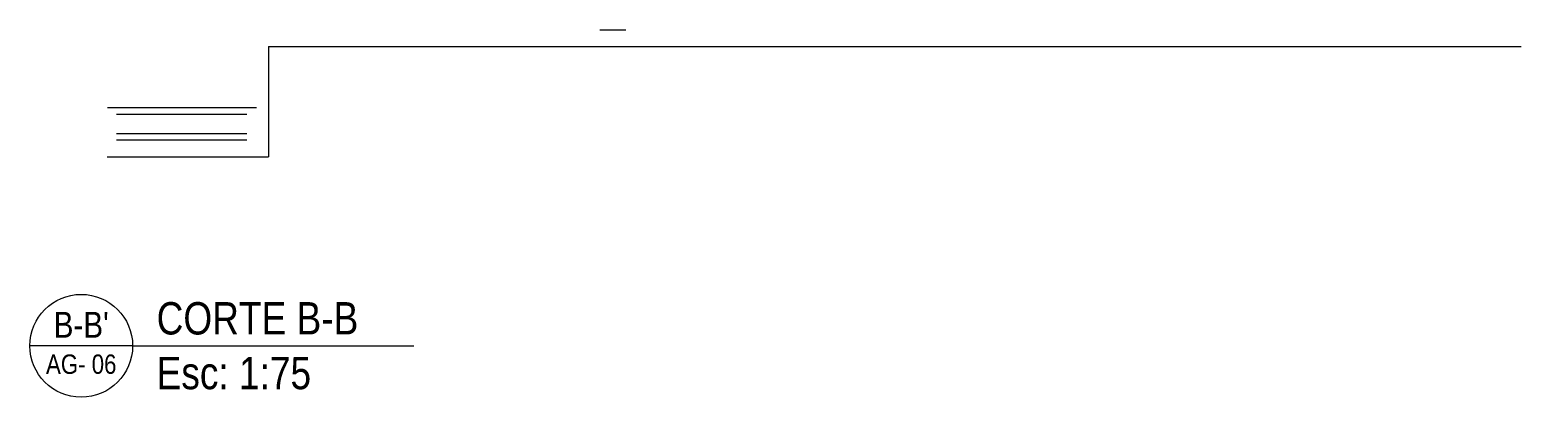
# Model space of a CAD drawing. Extents: x 1270 to 1442, y 932 to 1016.
# Drawn here: x 1419.11 to 1442.16, y 956.87 to 962.55 of the extents above; entities that cross this region are included whole.
import ezdxf

# ---------------------------------------------------------------- set-up
doc = ezdxf.new("R2010")
doc.units = 0
doc.header["$MEASUREMENT"] = 0
doc.layers.add('arquitecturapasito', color=252, linetype='Continuous', lineweight=5)
doc.styles.get("Standard").update_dxf_attribs({"font": 'arial.ttf'})

msp = doc.modelspace()

# ---------------------------------------------------------------- linework, layer by layer
at = {"layer": 'arquitecturapasito', "color": 252}
msp.add_line((1427.92, 962.548), (1428.32, 962.548), dxfattribs=at)
at = {"layer": 'arquitecturapasito', "color": 252, "ltscale": 6}
for p, q in [((1422.794, 962.29), (1442.163, 962.29)), ((1422.794, 962.29), (1422.794, 960.582)), ((1422.612, 961.34), (1420.308, 961.34)), ((1422.461, 961.24), (1420.445, 961.24)), ((1422.461, 960.94), (1420.445, 960.94)), ((1422.461, 960.84), (1420.445, 960.84)), ((1420.299, 960.582), (1422.794, 960.582))]:
    msp.add_line(p, q, dxfattribs=at)
at = {"layer": 'arquitecturapasito', "color": 252, "linetype": 'ByBlock', "ltscale": 6}
msp.add_line((1420.695, 957.663), (1419.105, 957.663), dxfattribs=at)
at = {"layer": 'arquitecturapasito', "color": 252, "linetype": 'ByBlock'}
msp.add_line((1420.695, 957.663), (1425.043, 957.663), dxfattribs=at)
at = {"layer": 'arquitecturapasito', "color": 252, "linetype": 'ByBlock', "ltscale": 6}
msp.add_circle((1419.9, 957.663), 0.795, dxfattribs=at)

# ---------------------------------------------------------------- texts
at = {"layer": 'arquitecturapasito', "color": 252, "linetype": 'ByBlock'}
for s, insert, char_height, width, attachment_point in [('{\\fArial Narrow|b0|i0|c0|p34;CORTE B-B}', (1421.066, 958.338), 0.5, 9.30102, 1), ("{\\fArial Narrow|b0|i0|c0|p34;B-B'}", (1419.9, 957.988), 0.4, 47.17273, 5), ('{\\fArial Narrow|b0|i0|c0|p34;AG- 06}', (1419.9, 957.377), 0.3, 47.17273, 5), ('{\\fArial Narrow|b0|i0|c0|p34;Esc: 1:75}', (1421.066, 957.492), 0.5, 9.30102, 1)]:
    msp.add_mtext(s, dxfattribs=dict(at, insert=insert, char_height=char_height, width=width, attachment_point=attachment_point))

doc.saveas('drawing.dxf')
